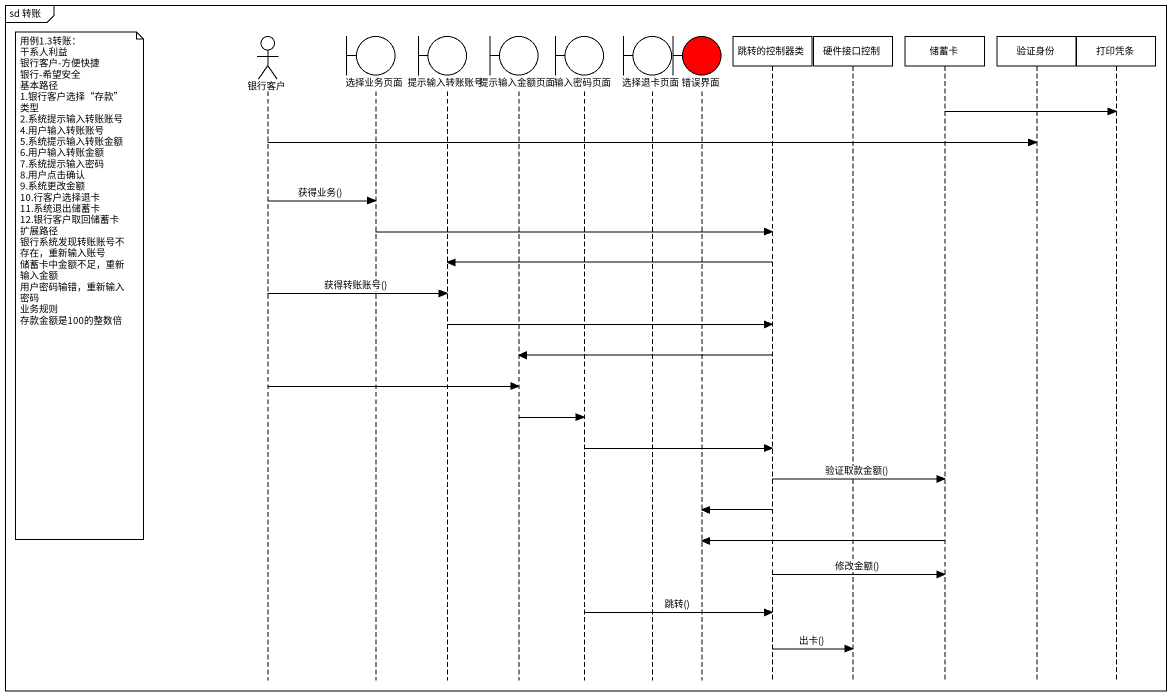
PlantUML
@startuml
mainframe sd 转账
hide footbox
actor 银行客户
boundary 选择业务页面
boundary 提示输入转账账号
boundary 提示输入金额页面
boundary 输入密码页面
boundary 选择退卡页面
boundary 错误界面 #FF0000
participant 跳转的控制器类
participant 硬件接口控制
participant 储蓄卡
participant 验证身份
participant 打印凭条

储蓄卡 -> 打印凭条
银行客户 -> 验证身份
银行客户 -> 选择业务页面 : 获得业务()
选择业务页面 -> 跳转的控制器类
跳转的控制器类 -> 提示输入转账账号
note left of 银行客户
  用例1.3转账：
  干系人利益
  银行客户-方便快捷
  银行-希望安全
  基本路径
  1.银行客户选择“存款”类型
  2.系统提示输入转账账号
  4.用户输入转账账号
  5.系统提示输入转账金额
  6.用户输入转账金额
  7.系统提示输入密码
  8.用户点击确认
  9.系统更改金额
  10.行客户选择退卡
  11.系统退出储蓄卡
  12.银行客户取回储蓄卡
  扩展路径
  银行系统发现转账账号不存在，重新输入账号
  储蓄卡中金额不足，重新输入金额
  用户密码输错，重新输入密码
  业务规则
  存款金额是100的整数倍
end note
银行客户 -> 提示输入转账账号 : 获得转账账号()
提示输入转账账号 -> 跳转的控制器类
跳转的控制器类 -> 提示输入金额页面
银行客户 -> 提示输入金额页面
提示输入金额页面 -> 输入密码页面
输入密码页面 -> 跳转的控制器类
跳转的控制器类 -> 储蓄卡 : 验证取款金额()
跳转的控制器类 -> 错误界面
储蓄卡 -> 错误界面
跳转的控制器类 -> 储蓄卡 : 修改金额()
输入密码页面 -> 跳转的控制器类 : 跳转()
跳转的控制器类 -> 硬件接口控制 : 出卡()
@enduml
